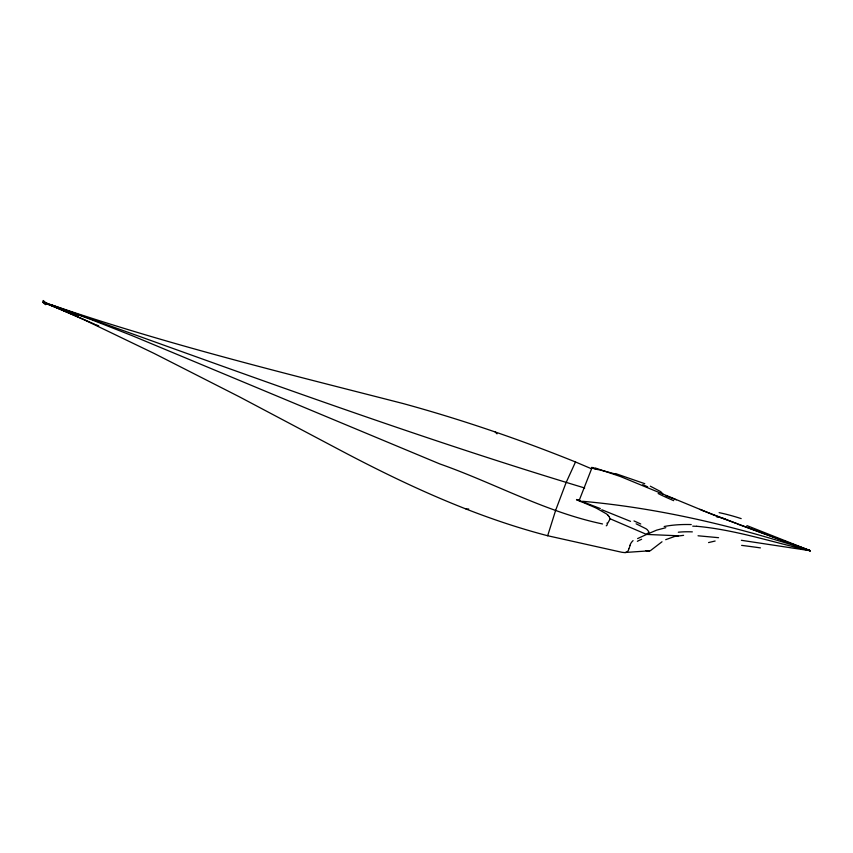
<?xml version="1.0" encoding="UTF-8"?>
<svg xmlns="http://www.w3.org/2000/svg" width="853" height="853" viewBox="0 0 853 853"><rect width="100%" height="100%" fill="white"/><g stroke="black" fill="none" stroke-linecap="round" stroke-linejoin="round"><path stroke-width="1.28" d="M609.98 519.189L607.688 523.326M628.949 548.639L630.186 545.398M628.853 548.969L628.309 550.558A89.394 19.139 15 0 1 627.989 550.985L626.369 552.286A6.174 1.237 10.4 0 1 624.183 552.573M94.704 324.225L44.74 302.708L45.657 304.66L42.671 302.207L55.84 307.165L83.658 319.523L154.201 353.473L239.522 396.89L335.762 447.836C403.33 483.768 473.362 516.406 547.669 535.737L555.719 510.105L566.061 482.702L575.508 461.974L591.3 468.692M608.189 515.393L607.315 514.583A17.455 3.103 20.7 0 0 606.099 513.677L597.004 508.516A43.834 8.05 20.5 0 0 594.914 507.482L582.194 502.054A20.962 3.892 20.4 0 0 578.963 501.02L592.121 467.433M648.664 532.688L646.595 534.426L637.607 538.584M662.003 541.772L650.306 550.75L625.142 552.477M609.298 516.779L609.98 518.731L646.595 534.426L656.575 530.161L665.798 527.698M665.703 539.672L674.552 536.494L683.584 535.343M466.069 509.081L468.713 508.996M646.595 534.426L678.38 535.791M696.581 526.269C735.307 529.734 772.573 542.273 810.35 550.739L746.919 525.608M698.042 535.78L718.567 537.689M602.527 523.955C545.803 512.131 494.047 482.969 439.732 463.904L132.578 335.837L90.343 319.235L44.089 302.463L43.108 301.45L45.614 302.687L43.151 300.512L44.825 302.836L48.088 304.318M582.578 501.287C660.297 508.207 736.278 526.45 810.35 550.739L741.374 540.301M647.672 550.953L646.02 550.633M595.159 467.966L620.44 476.528L713.524 514.956L810.35 550.739L737.685 524.126M716.627 516.811L718.418 517.238M721.105 517.899L725.604 519.019M584.71 488.001C404.887 433.868 228.796 367.974 51.905 305.075M547.669 535.737L621.549 552.211A6.216 1.034 8.7 0 0 622.967 552.413A3.838 0.704 9.1 0 0 624.001 552.499M615.493 473.554L644.772 483.683M665.649 495.668L676.312 499.837M591.63 467.401L591.651 467.412A20.962 4.18 20.9 0 1 594.872 468.478L595.607 468.734M575.508 461.974C519.274 439.274 461.825 419.633 403.33 403.608C282.748 372.654 161.452 343.194 43.78 302.207L47.864 303.7M736.672 523.571L702.541 510.478M78.007 316.239L70.927 313.531M68.912 312.752L48.568 304.542M601.834 509.753L630.548 521.364M597.164 469.321L597.942 469.619M95.707 324.641L98.713 325.889M636.125 523.806L645.902 528.7A11.729 2.314 20 0 1 647.086 529.542L648.77 531.611A19.779 5.065 2.6 0 1 648.408 532.667M650.317 486.199L660.03 491.275A11.729 2.196 21.4 0 1 661.214 492.128L662.92 494.122M495.188 431.917L497 433.857M719.122 512.653A154.137 44.484 31.6 0 1 741.182 518.613M703.32 510.712A167.359 6.547 19.7 0 1 699.886 509.358M673.721 500.668A135.456 5.129 19.8 0 1 658.175 493.503M591.993 468.073A179.322 56.501 19.3 0 1 615.631 474.119M593.347 468.393A24.449 5.864 26.9 0 1 596.396 469.107M662.003 493.46A19.779 2.175 38.3 0 1 662.173 493.684M642.757 484.664A51.009 11.356 20.6 0 1 647.662 486.85M649.325 551.113A21.026 2.516 20.1 0 1 648.333 551.219M708.555 542.583A224.264 28.469 -5.2 0 1 715.134 541.026M637.372 541.314A172.413 36.093 5.3 0 1 641.627 539.288M629.962 545.366A168.766 36.967 7.5 0 1 633.054 540.621M609.938 518.72A111.082 19.182 22.2 0 1 609.959 519.178M678.316 532.229A135.894 37.639 22.6 0 1 692.348 531.877M741.63 545.376A154.137 13.552 10.2 0 1 760.396 547.882M692.743 526.162A167.359 69.232 21.7 0 1 696.634 526.333M664.188 526.514A135.456 55.882 21.6 0 1 691.229 524.563M607.944 515.319A39.846 6.963 21.3 0 1 609.127 516.726M576.5 499.495A179.322 11.953 22 0 1 600.331 508.559M576.863 500.178A24.449 3.487 14.6 0 1 579.667 500.199M633.982 520.938A51.009 8.274 20.8 0 1 640.731 524.009M607.005 523.049A39.707 7.901 24.9 0 1 606.259 525.811"/></g></svg>
